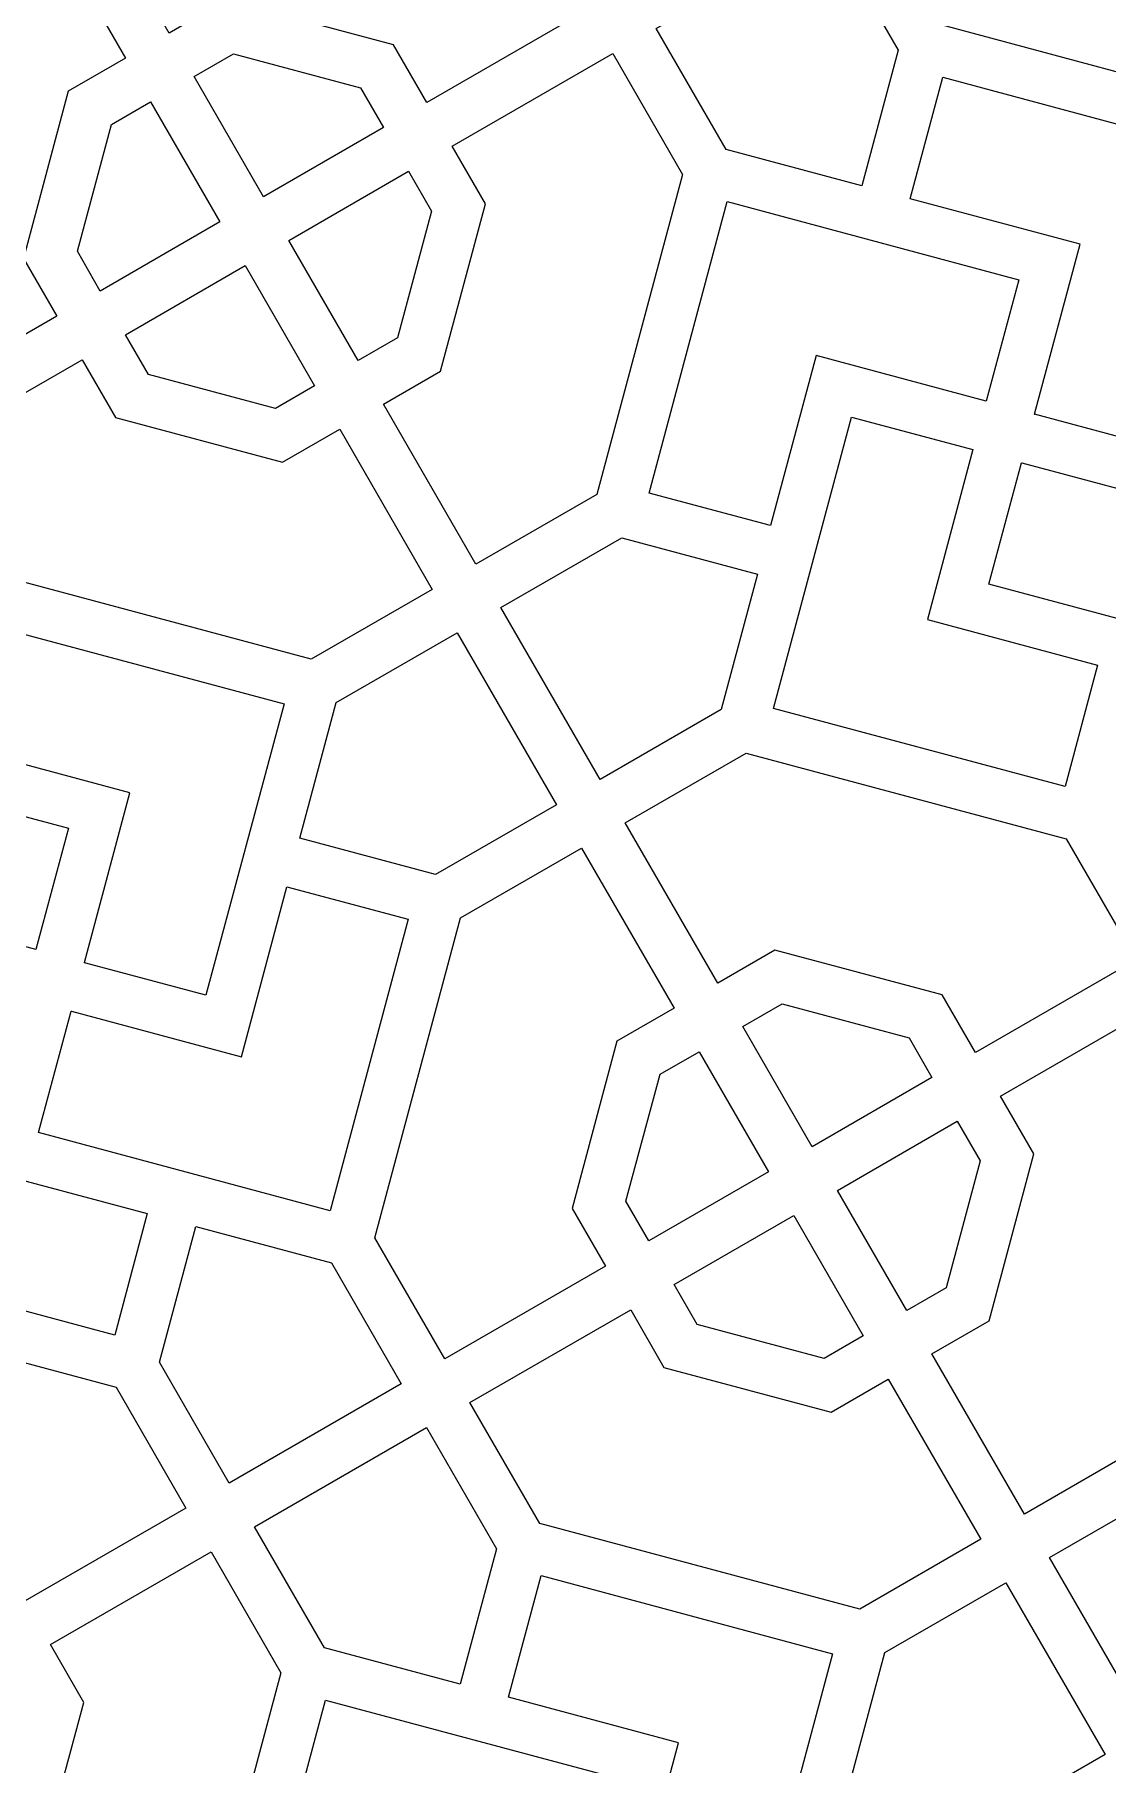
# Model space of a CAD drawing. Header units: centimetres. Extents: x 1.9 to 18.1, y -9.5 to 9.5.
# Drawn here: x 10.741 to 12.54, y -5.633 to -2.731 of the extents above; entities that cross this region are included whole.
import ezdxf

# ---------------------------------------------------------------- set-up
doc = ezdxf.new("R2010")
doc.units = ezdxf.units.CM
doc.header["$MEASUREMENT"] = 0
doc.layers.add('layer 1', color=7, linetype='Continuous')

msp = doc.modelspace()

# ---------------------------------------------------------------- linework, layer by layer
at = {"layer": 'layer 1', "color": 7, "lineweight": 9}
for points, knots in [([(1.85394, -0.05571), (1.85394, -0.05571), (18.09811, -0.05571), (18.09811, -0.05571), (18.09811, -0.05571), (18.09811, -0.05571), (18.09811, -9.49999), (18.09811, -9.49999), (18.09811, -9.49999), (18.09811, -9.49999), (1.85394, -9.49999), (1.85394, -9.49999), (1.85394, -9.49999), (1.85394, -9.49999), (1.85394, -0.05571), (1.85394, -0.05571)], [0, 0, 0, 0, 0.2, 0.2, 0.2, 0.2, 0.4, 0.4, 0.4, 0.4, 0.6, 0.6, 0.6, 0.6, 1, 1, 1, 1]), ([(11.3429, -2.74831), (11.3429, -2.74831), (11.39878, -2.8451), (11.39878, -2.8451), (11.39878, -2.8451), (11.39878, -2.8451), (11.66827, -2.68951), (11.66827, -2.68951), (11.66827, -2.68951), (11.66827, -2.68951), (11.55109, -2.48655), (11.55109, -2.48655), (11.55109, -2.48655), (11.55109, -2.48655), (11.01444, -2.34275), (11.01444, -2.34275), (11.01444, -2.34275), (11.01444, -2.34275), (10.81156, -2.45989), (10.81156, -2.45989), (10.81156, -2.45989), (10.81156, -2.45989), (10.96667, -2.72854), (10.96667, -2.72854), (10.96667, -2.72854), (10.96667, -2.72854), (11.06254, -2.67319), (11.06254, -2.67319), (11.06254, -2.67319), (11.06254, -2.67319), (11.3429, -2.74831), (11.3429, -2.74831)], [0, 0, 0, 0, 0.1111111, 0.1111111, 0.1111111, 0.1111111, 0.2222222, 0.2222222, 0.2222222, 0.2222222, 0.3333333, 0.3333333, 0.3333333, 0.3333333, 0.4444444, 0.4444444, 0.4444444, 0.4444444, 0.5555556, 0.5555556, 0.5555556, 0.5555556, 0.6666667, 0.6666667, 0.6666667, 0.6666667, 0.7777778, 0.7777778, 0.7777778, 0.7777778, 1, 1, 1, 1]), ([(12.47021, -2.45324), (12.47021, -2.45324), (12.41432, -2.35645), (12.41432, -2.35645), (12.41432, -2.35645), (12.41432, -2.35645), (12.14467, -2.51213), (12.14467, -2.51213), (12.14467, -2.51213), (12.14467, -2.51213), (12.26172, -2.71487), (12.26172, -2.71487), (12.26172, -2.71487), (12.26172, -2.71487), (12.79873, -2.85876), (12.79873, -2.85876), (12.79873, -2.85876), (12.79873, -2.85876), (13.00154, -2.74166), (13.00154, -2.74166), (13.00154, -2.74166), (13.00154, -2.74166), (12.84643, -2.47301), (12.84643, -2.47301), (12.84643, -2.47301), (12.84643, -2.47301), (12.75056, -2.52836), (12.75056, -2.52836), (12.75056, -2.52836), (12.75056, -2.52836), (12.47021, -2.45324), (12.47021, -2.45324)], [0, 0, 0, 0, 0.1111111, 0.1111111, 0.1111111, 0.1111111, 0.2222222, 0.2222222, 0.2222222, 0.2222222, 0.3333333, 0.3333333, 0.3333333, 0.3333333, 0.4444444, 0.4444444, 0.4444444, 0.4444444, 0.5555556, 0.5555556, 0.5555556, 0.5555556, 0.6666667, 0.6666667, 0.6666667, 0.6666667, 0.7777778, 0.7777778, 0.7777778, 0.7777778, 1, 1, 1, 1]), ([(10.72242, -3.10654), (10.72242, -3.10654), (10.79754, -2.82619), (10.79754, -2.82619), (10.79754, -2.82619), (10.79754, -2.82619), (10.89341, -2.77083), (10.89341, -2.77083), (10.89341, -2.77083), (10.89341, -2.77083), (10.73831, -2.50218), (10.73831, -2.50218), (10.73831, -2.50218), (10.73831, -2.50218), (10.53526, -2.61941), (10.53526, -2.61941), (10.53526, -2.61941), (10.53526, -2.61941), (10.39147, -3.15605), (10.39147, -3.15605), (10.39147, -3.15605), (10.39147, -3.15605), (10.50865, -3.35902), (10.50865, -3.35902), (10.50865, -3.35902), (10.50865, -3.35902), (10.7783, -3.20333), (10.7783, -3.20333), (10.7783, -3.20333), (10.7783, -3.20333), (10.72242, -3.10654), (10.72242, -3.10654)], [0, 0, 0, 0, 0.1111111, 0.1111111, 0.1111111, 0.1111111, 0.2222222, 0.2222222, 0.2222222, 0.2222222, 0.3333333, 0.3333333, 0.3333333, 0.3333333, 0.4444444, 0.4444444, 0.4444444, 0.4444444, 0.5555556, 0.5555556, 0.5555556, 0.5555556, 0.6666667, 0.6666667, 0.6666667, 0.6666667, 0.7777778, 0.7777778, 0.7777778, 0.7777778, 1, 1, 1, 1]), ([(12.12821, -2.9847), (12.12821, -2.9847), (12.18912, -2.75739), (12.18912, -2.75739), (12.18912, -2.75739), (12.18912, -2.75739), (12.0718, -2.5542), (12.0718, -2.5542), (12.0718, -2.5542), (12.0718, -2.5542), (11.78343, -2.7207), (11.78343, -2.7207), (11.78343, -2.7207), (11.78343, -2.7207), (11.90065, -2.92373), (11.90065, -2.92373), (11.90065, -2.92373), (11.90065, -2.92373), (12.12821, -2.9847), (12.12821, -2.9847)], [0, 0, 0, 0, 0.1666667, 0.1666667, 0.1666667, 0.1666667, 0.3333333, 0.3333333, 0.3333333, 0.3333333, 0.5, 0.5, 0.5, 0.5, 0.6666667, 0.6666667, 0.6666667, 0.6666667, 1, 1, 1, 1]), ([(11.32591, -2.88717), (11.32591, -2.88717), (11.28746, -2.82056), (11.28746, -2.82056), (11.28746, -2.82056), (11.28746, -2.82056), (11.07443, -2.76348), (11.07443, -2.76348), (11.07443, -2.76348), (11.07443, -2.76348), (11.00874, -2.80141), (11.00874, -2.80141), (11.00874, -2.80141), (11.00874, -2.80141), (11.12517, -3.00307), (11.12517, -3.00307), (11.12517, -3.00307), (11.12517, -3.00307), (11.32591, -2.88717), (11.32591, -2.88717)], [0, 0, 0, 0, 0.1666667, 0.1666667, 0.1666667, 0.1666667, 0.3333333, 0.3333333, 0.3333333, 0.3333333, 0.5, 0.5, 0.5, 0.5, 0.6666667, 0.6666667, 0.6666667, 0.6666667, 1, 1, 1, 1]), ([(11.49696, -3.01515), (11.49696, -3.01515), (11.42184, -3.2955), (11.42184, -3.2955), (11.42184, -3.2955), (11.42184, -3.2955), (11.32596, -3.35085), (11.32596, -3.35085), (11.32596, -3.35085), (11.32596, -3.35085), (11.48107, -3.61951), (11.48107, -3.61951), (11.48107, -3.61951), (11.48107, -3.61951), (11.68388, -3.50241), (11.68388, -3.50241), (11.68388, -3.50241), (11.68388, -3.50241), (11.8277, -2.96566), (11.8277, -2.96566), (11.8277, -2.96566), (11.8277, -2.96566), (11.71056, -2.76276), (11.71056, -2.76276), (11.71056, -2.76276), (11.71056, -2.76276), (11.44107, -2.91835), (11.44107, -2.91835), (11.44107, -2.91835), (11.44107, -2.91835), (11.49696, -3.01515), (11.49696, -3.01515)], [0, 0, 0, 0, 0.1111111, 0.1111111, 0.1111111, 0.1111111, 0.2222222, 0.2222222, 0.2222222, 0.2222222, 0.3333333, 0.3333333, 0.3333333, 0.3333333, 0.4444444, 0.4444444, 0.4444444, 0.4444444, 0.5555556, 0.5555556, 0.5555556, 0.5555556, 0.6666667, 0.6666667, 0.6666667, 0.6666667, 0.7777778, 0.7777778, 0.7777778, 0.7777778, 1, 1, 1, 1]), ([(12.41827, -3.36769), (12.41827, -3.36769), (12.41838, -3.36771), (12.41838, -3.36771), (12.41838, -3.36771), (12.41838, -3.36771), (12.4183, -3.36801), (12.4183, -3.36801), (12.4183, -3.36801), (12.4183, -3.36801), (12.62206, -3.4226), (12.62206, -3.4226), (12.62206, -3.4226), (12.62206, -3.4226), (12.75308, -2.93364), (12.75308, -2.93364), (12.75308, -2.93364), (12.75308, -2.93364), (12.26411, -2.80261), (12.26411, -2.80261), (12.26411, -2.80261), (12.26411, -2.80261), (12.20948, -3.00648), (12.20948, -3.00648), (12.20948, -3.00648), (12.20948, -3.00648), (12.49459, -3.08287), (12.49459, -3.08287), (12.49459, -3.08287), (12.49459, -3.08287), (12.41827, -3.36769), (12.41827, -3.36769)], [0, 0, 0, 0, 0.1111111, 0.1111111, 0.1111111, 0.1111111, 0.2222222, 0.2222222, 0.2222222, 0.2222222, 0.3333333, 0.3333333, 0.3333333, 0.3333333, 0.4444444, 0.4444444, 0.4444444, 0.4444444, 0.5555556, 0.5555556, 0.5555556, 0.5555556, 0.6666667, 0.6666667, 0.6666667, 0.6666667, 0.7777778, 0.7777778, 0.7777778, 0.7777778, 1, 1, 1, 1]), ([(10.85117, -3.16127), (10.85117, -3.16127), (11.05192, -3.04536), (11.05192, -3.04536), (11.05192, -3.04536), (11.05192, -3.04536), (10.93548, -2.8437), (10.93548, -2.8437), (10.93548, -2.8437), (10.93548, -2.8437), (10.86979, -2.88163), (10.86979, -2.88163), (10.86979, -2.88163), (10.86979, -2.88163), (10.81271, -3.09465), (10.81271, -3.09465), (10.81271, -3.09465), (10.81271, -3.09465), (10.85117, -3.16127), (10.85117, -3.16127)], [0, 0, 0, 0, 0.1666667, 0.1666667, 0.1666667, 0.1666667, 0.3333333, 0.3333333, 0.3333333, 0.3333333, 0.5, 0.5, 0.5, 0.5, 0.6666667, 0.6666667, 0.6666667, 0.6666667, 1, 1, 1, 1]), ([(11.36821, -2.96042), (11.36821, -2.96042), (11.16746, -3.07632), (11.16746, -3.07632), (11.16746, -3.07632), (11.16746, -3.07632), (11.28389, -3.27799), (11.28389, -3.27799), (11.28389, -3.27799), (11.28389, -3.27799), (11.34958, -3.24006), (11.34958, -3.24006), (11.34958, -3.24006), (11.34958, -3.24006), (11.40666, -3.02703), (11.40666, -3.02703), (11.40666, -3.02703), (11.40666, -3.02703), (11.36821, -2.96042), (11.36821, -2.96042)], [0, 0, 0, 0, 0.1666667, 0.1666667, 0.1666667, 0.1666667, 0.3333333, 0.3333333, 0.3333333, 0.3333333, 0.5, 0.5, 0.5, 0.5, 0.6666667, 0.6666667, 0.6666667, 0.6666667, 1, 1, 1, 1]), ([(12.33674, -3.34589), (12.33674, -3.34589), (12.33699, -3.34596), (12.33699, -3.34596), (12.33699, -3.34596), (12.33699, -3.34596), (12.39154, -3.14237), (12.39154, -3.14237), (12.39154, -3.14237), (12.39154, -3.14237), (11.90257, -3.01135), (11.90257, -3.01135), (11.90257, -3.01135), (11.90257, -3.01135), (11.77155, -3.50032), (11.77155, -3.50032), (11.77155, -3.50032), (11.77155, -3.50032), (11.9753, -3.55492), (11.9753, -3.55492), (11.9753, -3.55492), (11.9753, -3.55492), (12.05175, -3.26959), (12.05175, -3.26959), (12.05175, -3.26959), (12.05175, -3.26959), (12.33673, -3.34595), (12.33673, -3.34595), (12.33673, -3.34595), (12.33673, -3.34595), (12.33674, -3.34589), (12.33674, -3.34589)], [0, 0, 0, 0, 0.1111111, 0.1111111, 0.1111111, 0.1111111, 0.2222222, 0.2222222, 0.2222222, 0.2222222, 0.3333333, 0.3333333, 0.3333333, 0.3333333, 0.4444444, 0.4444444, 0.4444444, 0.4444444, 0.5555556, 0.5555556, 0.5555556, 0.5555556, 0.6666667, 0.6666667, 0.6666667, 0.6666667, 0.7777778, 0.7777778, 0.7777778, 0.7777778, 1, 1, 1, 1]), ([(10.89346, -3.23452), (10.89346, -3.23452), (10.93192, -3.30113), (10.93192, -3.30113), (10.93192, -3.30113), (10.93192, -3.30113), (11.14494, -3.35821), (11.14494, -3.35821), (11.14494, -3.35821), (11.14494, -3.35821), (11.21064, -3.32028), (11.21064, -3.32028), (11.21064, -3.32028), (11.21064, -3.32028), (11.09421, -3.11862), (11.09421, -3.11862), (11.09421, -3.11862), (11.09421, -3.11862), (10.89346, -3.23452), (10.89346, -3.23452)], [0, 0, 0, 0, 0.1666667, 0.1666667, 0.1666667, 0.1666667, 0.3333333, 0.3333333, 0.3333333, 0.3333333, 0.5, 0.5, 0.5, 0.5, 0.6666667, 0.6666667, 0.6666667, 0.6666667, 1, 1, 1, 1]), ([(12.39658, -3.44929), (12.39658, -3.44929), (12.39655, -3.44939), (12.39655, -3.44939), (12.39655, -3.44939), (12.39655, -3.44939), (12.39607, -3.44926), (12.39607, -3.44926), (12.39607, -3.44926), (12.39607, -3.44926), (12.34147, -3.65305), (12.34147, -3.65305), (12.34147, -3.65305), (12.34147, -3.65305), (12.83044, -3.78406), (12.83044, -3.78406), (12.83044, -3.78406), (12.83044, -3.78406), (12.96146, -3.2951), (12.96146, -3.2951), (12.96146, -3.2951), (12.96146, -3.2951), (12.75794, -3.24056), (12.75794, -3.24056), (12.75794, -3.24056), (12.75794, -3.24056), (12.68155, -3.52565), (12.68155, -3.52565), (12.68155, -3.52565), (12.68155, -3.52565), (12.39658, -3.44929), (12.39658, -3.44929)], [0, 0, 0, 0, 0.1111111, 0.1111111, 0.1111111, 0.1111111, 0.2222222, 0.2222222, 0.2222222, 0.2222222, 0.3333333, 0.3333333, 0.3333333, 0.3333333, 0.4444444, 0.4444444, 0.4444444, 0.4444444, 0.5555556, 0.5555556, 0.5555556, 0.5555556, 0.6666667, 0.6666667, 0.6666667, 0.6666667, 0.7777778, 0.7777778, 0.7777778, 0.7777778, 1, 1, 1, 1]), ([(10.87648, -3.37338), (10.87648, -3.37338), (10.82059, -3.27659), (10.82059, -3.27659), (10.82059, -3.27659), (10.82059, -3.27659), (10.55094, -3.43227), (10.55094, -3.43227), (10.55094, -3.43227), (10.55094, -3.43227), (10.66799, -3.63501), (10.66799, -3.63501), (10.66799, -3.63501), (10.66799, -3.63501), (11.205, -3.77889), (11.205, -3.77889), (11.205, -3.77889), (11.205, -3.77889), (11.40781, -3.6618), (11.40781, -3.6618), (11.40781, -3.6618), (11.40781, -3.6618), (11.25271, -3.39315), (11.25271, -3.39315), (11.25271, -3.39315), (11.25271, -3.39315), (11.15683, -3.4485), (11.15683, -3.4485), (11.15683, -3.4485), (11.15683, -3.4485), (10.87648, -3.37338), (10.87648, -3.37338)], [0, 0, 0, 0, 0.1111111, 0.1111111, 0.1111111, 0.1111111, 0.2222222, 0.2222222, 0.2222222, 0.2222222, 0.3333333, 0.3333333, 0.3333333, 0.3333333, 0.4444444, 0.4444444, 0.4444444, 0.4444444, 0.5555556, 0.5555556, 0.5555556, 0.5555556, 0.6666667, 0.6666667, 0.6666667, 0.6666667, 0.7777778, 0.7777778, 0.7777778, 0.7777778, 1, 1, 1, 1]), ([(12.31488, -3.4272), (12.31488, -3.4272), (12.11125, -3.37264), (12.11125, -3.37264), (12.11125, -3.37264), (12.11125, -3.37264), (11.98023, -3.86161), (11.98023, -3.86161), (11.98023, -3.86161), (11.98023, -3.86161), (12.4692, -3.99263), (12.4692, -3.99263), (12.4692, -3.99263), (12.4692, -3.99263), (12.52376, -3.78899), (12.52376, -3.78899), (12.52376, -3.78899), (12.52376, -3.78899), (12.23843, -3.71254), (12.23843, -3.71254), (12.23843, -3.71254), (12.23843, -3.71254), (12.31488, -3.4272), (12.31488, -3.4272)], [0, 0, 0, 0, 0.1428571, 0.1428571, 0.1428571, 0.1428571, 0.2857143, 0.2857143, 0.2857143, 0.2857143, 0.4285714, 0.4285714, 0.4285714, 0.4285714, 0.5714286, 0.5714286, 0.5714286, 0.5714286, 0.7142857, 0.7142857, 0.7142857, 0.7142857, 1, 1, 1, 1]), ([(11.68963, -3.98075), (11.68963, -3.98075), (11.8926, -3.86357), (11.8926, -3.86357), (11.8926, -3.86357), (11.8926, -3.86357), (11.95352, -3.63619), (11.95352, -3.63619), (11.95352, -3.63619), (11.95352, -3.63619), (11.72603, -3.57523), (11.72603, -3.57523), (11.72603, -3.57523), (11.72603, -3.57523), (11.52313, -3.69237), (11.52313, -3.69237), (11.52313, -3.69237), (11.52313, -3.69237), (11.68963, -3.98075), (11.68963, -3.98075)], [0, 0, 0, 0, 0.1666667, 0.1666667, 0.1666667, 0.1666667, 0.3333333, 0.3333333, 0.3333333, 0.3333333, 0.5, 0.5, 0.5, 0.5, 0.6666667, 0.6666667, 0.6666667, 0.6666667, 1, 1, 1, 1]), ([(10.82454, -4.28782), (10.82454, -4.28782), (10.82465, -4.28785), (10.82465, -4.28785), (10.82465, -4.28785), (10.82465, -4.28785), (10.82457, -4.28815), (10.82457, -4.28815), (10.82457, -4.28815), (10.82457, -4.28815), (11.02833, -4.34274), (11.02833, -4.34274), (11.02833, -4.34274), (11.02833, -4.34274), (11.15935, -3.85378), (11.15935, -3.85378), (11.15935, -3.85378), (11.15935, -3.85378), (10.67038, -3.72275), (10.67038, -3.72275), (10.67038, -3.72275), (10.67038, -3.72275), (10.61575, -3.92662), (10.61575, -3.92662), (10.61575, -3.92662), (10.61575, -3.92662), (10.90086, -4.00301), (10.90086, -4.00301), (10.90086, -4.00301), (10.90086, -4.00301), (10.82454, -4.28782), (10.82454, -4.28782)], [0, 0, 0, 0, 0.1111111, 0.1111111, 0.1111111, 0.1111111, 0.2222222, 0.2222222, 0.2222222, 0.2222222, 0.3333333, 0.3333333, 0.3333333, 0.3333333, 0.4444444, 0.4444444, 0.4444444, 0.4444444, 0.5555556, 0.5555556, 0.5555556, 0.5555556, 0.6666667, 0.6666667, 0.6666667, 0.6666667, 0.7777778, 0.7777778, 0.7777778, 0.7777778, 1, 1, 1, 1]), ([(11.44988, -3.73467), (11.44988, -3.73467), (11.24698, -3.85181), (11.24698, -3.85181), (11.24698, -3.85181), (11.24698, -3.85181), (11.18599, -4.07943), (11.18599, -4.07943), (11.18599, -4.07943), (11.18599, -4.07943), (11.41325, -4.14032), (11.41325, -4.14032), (11.41325, -4.14032), (11.41325, -4.14032), (11.61638, -4.02304), (11.61638, -4.02304), (11.61638, -4.02304), (11.61638, -4.02304), (11.44988, -3.73467), (11.44988, -3.73467)], [0, 0, 0, 0, 0.1666667, 0.1666667, 0.1666667, 0.1666667, 0.3333333, 0.3333333, 0.3333333, 0.3333333, 0.5, 0.5, 0.5, 0.5, 0.6666667, 0.6666667, 0.6666667, 0.6666667, 1, 1, 1, 1]), ([(10.74302, -4.26603), (10.74302, -4.26603), (10.74326, -4.26609), (10.74326, -4.26609), (10.74326, -4.26609), (10.74326, -4.26609), (10.79781, -4.06252), (10.79781, -4.06252), (10.79781, -4.06252), (10.79781, -4.06252), (10.30884, -3.93149), (10.30884, -3.93149), (10.30884, -3.93149), (10.30884, -3.93149), (10.17782, -4.42046), (10.17782, -4.42046), (10.17782, -4.42046), (10.17782, -4.42046), (10.38157, -4.47506), (10.38157, -4.47506), (10.38157, -4.47506), (10.38157, -4.47506), (10.45802, -4.18973), (10.45802, -4.18973), (10.45802, -4.18973), (10.45802, -4.18973), (10.743, -4.26609), (10.743, -4.26609), (10.743, -4.26609), (10.743, -4.26609), (10.74302, -4.26603), (10.74302, -4.26603)], [0, 0, 0, 0, 0.1111111, 0.1111111, 0.1111111, 0.1111111, 0.2222222, 0.2222222, 0.2222222, 0.2222222, 0.3333333, 0.3333333, 0.3333333, 0.3333333, 0.4444444, 0.4444444, 0.4444444, 0.4444444, 0.5555556, 0.5555556, 0.5555556, 0.5555556, 0.6666667, 0.6666667, 0.6666667, 0.6666667, 0.7777778, 0.7777778, 0.7777778, 0.7777778, 1, 1, 1, 1]), ([(12.26304, -4.34204), (12.26304, -4.34204), (12.31892, -4.43883), (12.31892, -4.43883), (12.31892, -4.43883), (12.31892, -4.43883), (12.58841, -4.28324), (12.58841, -4.28324), (12.58841, -4.28324), (12.58841, -4.28324), (12.47123, -4.08028), (12.47123, -4.08028), (12.47123, -4.08028), (12.47123, -4.08028), (11.93458, -3.93648), (11.93458, -3.93648), (11.93458, -3.93648), (11.93458, -3.93648), (11.7317, -4.05362), (11.7317, -4.05362), (11.7317, -4.05362), (11.7317, -4.05362), (11.88681, -4.32227), (11.88681, -4.32227), (11.88681, -4.32227), (11.88681, -4.32227), (11.98268, -4.26692), (11.98268, -4.26692), (11.98268, -4.26692), (11.98268, -4.26692), (12.26304, -4.34204), (12.26304, -4.34204)], [0, 0, 0, 0, 0.1111111, 0.1111111, 0.1111111, 0.1111111, 0.2222222, 0.2222222, 0.2222222, 0.2222222, 0.3333333, 0.3333333, 0.3333333, 0.3333333, 0.4444444, 0.4444444, 0.4444444, 0.4444444, 0.5555556, 0.5555556, 0.5555556, 0.5555556, 0.6666667, 0.6666667, 0.6666667, 0.6666667, 0.7777778, 0.7777778, 0.7777778, 0.7777778, 1, 1, 1, 1]), ([(11.64256, -4.70027), (11.64256, -4.70027), (11.71768, -4.41992), (11.71768, -4.41992), (11.71768, -4.41992), (11.71768, -4.41992), (11.81356, -4.36456), (11.81356, -4.36456), (11.81356, -4.36456), (11.81356, -4.36456), (11.65845, -4.09591), (11.65845, -4.09591), (11.65845, -4.09591), (11.65845, -4.09591), (11.4554, -4.21314), (11.4554, -4.21314), (11.4554, -4.21314), (11.4554, -4.21314), (11.31161, -4.74978), (11.31161, -4.74978), (11.31161, -4.74978), (11.31161, -4.74978), (11.42879, -4.95275), (11.42879, -4.95275), (11.42879, -4.95275), (11.42879, -4.95275), (11.69844, -4.79706), (11.69844, -4.79706), (11.69844, -4.79706), (11.69844, -4.79706), (11.64256, -4.70027), (11.64256, -4.70027)], [0, 0, 0, 0, 0.1111111, 0.1111111, 0.1111111, 0.1111111, 0.2222222, 0.2222222, 0.2222222, 0.2222222, 0.3333333, 0.3333333, 0.3333333, 0.3333333, 0.4444444, 0.4444444, 0.4444444, 0.4444444, 0.5555556, 0.5555556, 0.5555556, 0.5555556, 0.6666667, 0.6666667, 0.6666667, 0.6666667, 0.7777778, 0.7777778, 0.7777778, 0.7777778, 1, 1, 1, 1]), ([(10.80285, -4.36943), (10.80285, -4.36943), (10.80282, -4.36953), (10.80282, -4.36953), (10.80282, -4.36953), (10.80282, -4.36953), (10.80234, -4.3694), (10.80234, -4.3694), (10.80234, -4.3694), (10.80234, -4.3694), (10.74774, -4.57319), (10.74774, -4.57319), (10.74774, -4.57319), (10.74774, -4.57319), (11.23671, -4.70421), (11.23671, -4.70421), (11.23671, -4.70421), (11.23671, -4.70421), (11.36773, -4.21524), (11.36773, -4.21524), (11.36773, -4.21524), (11.36773, -4.21524), (11.16421, -4.1607), (11.16421, -4.1607), (11.16421, -4.1607), (11.16421, -4.1607), (11.08783, -4.44579), (11.08783, -4.44579), (11.08783, -4.44579), (11.08783, -4.44579), (10.80285, -4.36943), (10.80285, -4.36943)], [0, 0, 0, 0, 0.1111111, 0.1111111, 0.1111111, 0.1111111, 0.2222222, 0.2222222, 0.2222222, 0.2222222, 0.3333333, 0.3333333, 0.3333333, 0.3333333, 0.4444444, 0.4444444, 0.4444444, 0.4444444, 0.5555556, 0.5555556, 0.5555556, 0.5555556, 0.6666667, 0.6666667, 0.6666667, 0.6666667, 0.7777778, 0.7777778, 0.7777778, 0.7777778, 1, 1, 1, 1]), ([(10.72115, -4.34734), (10.72115, -4.34734), (10.51752, -4.29278), (10.51752, -4.29278), (10.51752, -4.29278), (10.51752, -4.29278), (10.3865, -4.78175), (10.3865, -4.78175), (10.3865, -4.78175), (10.3865, -4.78175), (10.87547, -4.91277), (10.87547, -4.91277), (10.87547, -4.91277), (10.87547, -4.91277), (10.93003, -4.70914), (10.93003, -4.70914), (10.93003, -4.70914), (10.93003, -4.70914), (10.6447, -4.63268), (10.6447, -4.63268), (10.6447, -4.63268), (10.6447, -4.63268), (10.72115, -4.34734), (10.72115, -4.34734)], [0, 0, 0, 0, 0.1428571, 0.1428571, 0.1428571, 0.1428571, 0.2857143, 0.2857143, 0.2857143, 0.2857143, 0.4285714, 0.4285714, 0.4285714, 0.4285714, 0.5714286, 0.5714286, 0.5714286, 0.5714286, 0.7142857, 0.7142857, 0.7142857, 0.7142857, 1, 1, 1, 1]), ([(12.24605, -4.4809), (12.24605, -4.4809), (12.2076, -4.41429), (12.2076, -4.41429), (12.2076, -4.41429), (12.2076, -4.41429), (11.99457, -4.35721), (11.99457, -4.35721), (11.99457, -4.35721), (11.99457, -4.35721), (11.92888, -4.39514), (11.92888, -4.39514), (11.92888, -4.39514), (11.92888, -4.39514), (12.04531, -4.5968), (12.04531, -4.5968), (12.04531, -4.5968), (12.04531, -4.5968), (12.24605, -4.4809), (12.24605, -4.4809)], [0, 0, 0, 0, 0.1666667, 0.1666667, 0.1666667, 0.1666667, 0.3333333, 0.3333333, 0.3333333, 0.3333333, 0.5, 0.5, 0.5, 0.5, 0.6666667, 0.6666667, 0.6666667, 0.6666667, 1, 1, 1, 1]), ([(12.4171, -4.60887), (12.4171, -4.60887), (12.34198, -4.88923), (12.34198, -4.88923), (12.34198, -4.88923), (12.34198, -4.88923), (12.2461, -4.94458), (12.2461, -4.94458), (12.2461, -4.94458), (12.2461, -4.94458), (12.4012, -5.21324), (12.4012, -5.21324), (12.4012, -5.21324), (12.4012, -5.21324), (12.60402, -5.09614), (12.60402, -5.09614), (12.60402, -5.09614), (12.60402, -5.09614), (12.74784, -4.55939), (12.74784, -4.55939), (12.74784, -4.55939), (12.74784, -4.55939), (12.6307, -4.35649), (12.6307, -4.35649), (12.6307, -4.35649), (12.6307, -4.35649), (12.36121, -4.51208), (12.36121, -4.51208), (12.36121, -4.51208), (12.36121, -4.51208), (12.4171, -4.60887), (12.4171, -4.60887)], [0, 0, 0, 0, 0.1111111, 0.1111111, 0.1111111, 0.1111111, 0.2222222, 0.2222222, 0.2222222, 0.2222222, 0.3333333, 0.3333333, 0.3333333, 0.3333333, 0.4444444, 0.4444444, 0.4444444, 0.4444444, 0.5555556, 0.5555556, 0.5555556, 0.5555556, 0.6666667, 0.6666667, 0.6666667, 0.6666667, 0.7777778, 0.7777778, 0.7777778, 0.7777778, 1, 1, 1, 1]), ([(11.77131, -4.75499), (11.77131, -4.75499), (11.97205, -4.63909), (11.97205, -4.63909), (11.97205, -4.63909), (11.97205, -4.63909), (11.85562, -4.43743), (11.85562, -4.43743), (11.85562, -4.43743), (11.85562, -4.43743), (11.78993, -4.47536), (11.78993, -4.47536), (11.78993, -4.47536), (11.78993, -4.47536), (11.73285, -4.68838), (11.73285, -4.68838), (11.73285, -4.68838), (11.73285, -4.68838), (11.77131, -4.75499), (11.77131, -4.75499)], [0, 0, 0, 0, 0.1666667, 0.1666667, 0.1666667, 0.1666667, 0.3333333, 0.3333333, 0.3333333, 0.3333333, 0.5, 0.5, 0.5, 0.5, 0.6666667, 0.6666667, 0.6666667, 0.6666667, 1, 1, 1, 1]), ([(12.28835, -4.55415), (12.28835, -4.55415), (12.0876, -4.67005), (12.0876, -4.67005), (12.0876, -4.67005), (12.0876, -4.67005), (12.20403, -4.87172), (12.20403, -4.87172), (12.20403, -4.87172), (12.20403, -4.87172), (12.26972, -4.83379), (12.26972, -4.83379), (12.26972, -4.83379), (12.26972, -4.83379), (12.3268, -4.62076), (12.3268, -4.62076), (12.3268, -4.62076), (12.3268, -4.62076), (12.28835, -4.55415), (12.28835, -4.55415)], [0, 0, 0, 0, 0.1666667, 0.1666667, 0.1666667, 0.1666667, 0.3333333, 0.3333333, 0.3333333, 0.3333333, 0.5, 0.5, 0.5, 0.5, 0.6666667, 0.6666667, 0.6666667, 0.6666667, 1, 1, 1, 1]), ([(11.8136, -4.82825), (11.8136, -4.82825), (11.85206, -4.89486), (11.85206, -4.89486), (11.85206, -4.89486), (11.85206, -4.89486), (12.06508, -4.95194), (12.06508, -4.95194), (12.06508, -4.95194), (12.06508, -4.95194), (12.13078, -4.91401), (12.13078, -4.91401), (12.13078, -4.91401), (12.13078, -4.91401), (12.01435, -4.71234), (12.01435, -4.71234), (12.01435, -4.71234), (12.01435, -4.71234), (11.8136, -4.82825), (11.8136, -4.82825)], [0, 0, 0, 0, 0.1666667, 0.1666667, 0.1666667, 0.1666667, 0.3333333, 0.3333333, 0.3333333, 0.3333333, 0.5, 0.5, 0.5, 0.5, 0.6666667, 0.6666667, 0.6666667, 0.6666667, 1, 1, 1, 1]), ([(11.35592, -4.99482), (11.35592, -4.99482), (11.23874, -4.79185), (11.23874, -4.79185), (11.23874, -4.79185), (11.23874, -4.79185), (11.0113, -4.73091), (11.0113, -4.73091), (11.0113, -4.73091), (11.0113, -4.73091), (10.95036, -4.95834), (10.95036, -4.95834), (10.95036, -4.95834), (10.95036, -4.95834), (11.06755, -5.16131), (11.06755, -5.16131), (11.06755, -5.16131), (11.06755, -5.16131), (11.35592, -4.99482), (11.35592, -4.99482)], [0, 0, 0, 0, 0.1666667, 0.1666667, 0.1666667, 0.1666667, 0.3333333, 0.3333333, 0.3333333, 0.3333333, 0.5, 0.5, 0.5, 0.5, 0.6666667, 0.6666667, 0.6666667, 0.6666667, 1, 1, 1, 1]), ([(10.66931, -5.26218), (10.66931, -5.26218), (10.72519, -5.35897), (10.72519, -5.35897), (10.72519, -5.35897), (10.72519, -5.35897), (10.99468, -5.20338), (10.99468, -5.20338), (10.99468, -5.20338), (10.99468, -5.20338), (10.8775, -5.00042), (10.8775, -5.00042), (10.8775, -5.00042), (10.8775, -5.00042), (10.34085, -4.85662), (10.34085, -4.85662), (10.34085, -4.85662), (10.34085, -4.85662), (10.13797, -4.97376), (10.13797, -4.97376), (10.13797, -4.97376), (10.13797, -4.97376), (10.29308, -5.24241), (10.29308, -5.24241), (10.29308, -5.24241), (10.29308, -5.24241), (10.38895, -5.18706), (10.38895, -5.18706), (10.38895, -5.18706), (10.38895, -5.18706), (10.66931, -5.26218), (10.66931, -5.26218)], [0, 0, 0, 0, 0.1111111, 0.1111111, 0.1111111, 0.1111111, 0.2222222, 0.2222222, 0.2222222, 0.2222222, 0.3333333, 0.3333333, 0.3333333, 0.3333333, 0.4444444, 0.4444444, 0.4444444, 0.4444444, 0.5555556, 0.5555556, 0.5555556, 0.5555556, 0.6666667, 0.6666667, 0.6666667, 0.6666667, 0.7777778, 0.7777778, 0.7777778, 0.7777778, 1, 1, 1, 1]), ([(11.79662, -4.96711), (11.79662, -4.96711), (11.74073, -4.87032), (11.74073, -4.87032), (11.74073, -4.87032), (11.74073, -4.87032), (11.47108, -5.026), (11.47108, -5.026), (11.47108, -5.026), (11.47108, -5.026), (11.58813, -5.22873), (11.58813, -5.22873), (11.58813, -5.22873), (11.58813, -5.22873), (12.12514, -5.37262), (12.12514, -5.37262), (12.12514, -5.37262), (12.12514, -5.37262), (12.32795, -5.25553), (12.32795, -5.25553), (12.32795, -5.25553), (12.32795, -5.25553), (12.17285, -4.98687), (12.17285, -4.98687), (12.17285, -4.98687), (12.17285, -4.98687), (12.07697, -5.04223), (12.07697, -5.04223), (12.07697, -5.04223), (12.07697, -5.04223), (11.79662, -4.96711), (11.79662, -4.96711)], [0, 0, 0, 0, 0.1111111, 0.1111111, 0.1111111, 0.1111111, 0.2222222, 0.2222222, 0.2222222, 0.2222222, 0.3333333, 0.3333333, 0.3333333, 0.3333333, 0.4444444, 0.4444444, 0.4444444, 0.4444444, 0.5555556, 0.5555556, 0.5555556, 0.5555556, 0.6666667, 0.6666667, 0.6666667, 0.6666667, 0.7777778, 0.7777778, 0.7777778, 0.7777778, 1, 1, 1, 1]), ([(11.45463, -5.49857), (11.45463, -5.49857), (11.51553, -5.27126), (11.51553, -5.27126), (11.51553, -5.27126), (11.51553, -5.27126), (11.39821, -5.06807), (11.39821, -5.06807), (11.39821, -5.06807), (11.39821, -5.06807), (11.10984, -5.23456), (11.10984, -5.23456), (11.10984, -5.23456), (11.10984, -5.23456), (11.22706, -5.4376), (11.22706, -5.4376), (11.22706, -5.4376), (11.22706, -5.4376), (11.45463, -5.49857), (11.45463, -5.49857)], [0, 0, 0, 0, 0.1666667, 0.1666667, 0.1666667, 0.1666667, 0.3333333, 0.3333333, 0.3333333, 0.3333333, 0.5, 0.5, 0.5, 0.5, 0.6666667, 0.6666667, 0.6666667, 0.6666667, 1, 1, 1, 1]), ([(12.60977, -5.57448), (12.60977, -5.57448), (12.81274, -5.4573), (12.81274, -5.4573), (12.81274, -5.4573), (12.81274, -5.4573), (12.87366, -5.22991), (12.87366, -5.22991), (12.87366, -5.22991), (12.87366, -5.22991), (12.64617, -5.16896), (12.64617, -5.16896), (12.64617, -5.16896), (12.64617, -5.16896), (12.44327, -5.2861), (12.44327, -5.2861), (12.44327, -5.2861), (12.44327, -5.2861), (12.60977, -5.57448), (12.60977, -5.57448)], [0, 0, 0, 0, 0.1666667, 0.1666667, 0.1666667, 0.1666667, 0.3333333, 0.3333333, 0.3333333, 0.3333333, 0.5, 0.5, 0.5, 0.5, 0.6666667, 0.6666667, 0.6666667, 0.6666667, 1, 1, 1, 1]), ([(10.82337, -5.52901), (10.82337, -5.52901), (10.74825, -5.80937), (10.74825, -5.80937), (10.74825, -5.80937), (10.74825, -5.80937), (10.65237, -5.86472), (10.65237, -5.86472), (10.65237, -5.86472), (10.65237, -5.86472), (10.80748, -6.13337), (10.80748, -6.13337), (10.80748, -6.13337), (10.80748, -6.13337), (11.0103, -6.01628), (11.0103, -6.01628), (11.0103, -6.01628), (11.0103, -6.01628), (11.15411, -5.47953), (11.15411, -5.47953), (11.15411, -5.47953), (11.15411, -5.47953), (11.03697, -5.27663), (11.03697, -5.27663), (11.03697, -5.27663), (11.03697, -5.27663), (10.76748, -5.43222), (10.76748, -5.43222), (10.76748, -5.43222), (10.76748, -5.43222), (10.82337, -5.52901), (10.82337, -5.52901)], [0, 0, 0, 0, 0.1111111, 0.1111111, 0.1111111, 0.1111111, 0.2222222, 0.2222222, 0.2222222, 0.2222222, 0.3333333, 0.3333333, 0.3333333, 0.3333333, 0.4444444, 0.4444444, 0.4444444, 0.4444444, 0.5555556, 0.5555556, 0.5555556, 0.5555556, 0.6666667, 0.6666667, 0.6666667, 0.6666667, 0.7777778, 0.7777778, 0.7777778, 0.7777778, 1, 1, 1, 1]), ([(11.74468, -5.88155), (11.74468, -5.88155), (11.74479, -5.88158), (11.74479, -5.88158), (11.74479, -5.88158), (11.74479, -5.88158), (11.74471, -5.88188), (11.74471, -5.88188), (11.74471, -5.88188), (11.74471, -5.88188), (11.94847, -5.93647), (11.94847, -5.93647), (11.94847, -5.93647), (11.94847, -5.93647), (12.07949, -5.44751), (12.07949, -5.44751), (12.07949, -5.44751), (12.07949, -5.44751), (11.59052, -5.31648), (11.59052, -5.31648), (11.59052, -5.31648), (11.59052, -5.31648), (11.53589, -5.52035), (11.53589, -5.52035), (11.53589, -5.52035), (11.53589, -5.52035), (11.821, -5.59674), (11.821, -5.59674), (11.821, -5.59674), (11.821, -5.59674), (11.74468, -5.88155), (11.74468, -5.88155)], [0, 0, 0, 0, 0.1111111, 0.1111111, 0.1111111, 0.1111111, 0.2222222, 0.2222222, 0.2222222, 0.2222222, 0.3333333, 0.3333333, 0.3333333, 0.3333333, 0.4444444, 0.4444444, 0.4444444, 0.4444444, 0.5555556, 0.5555556, 0.5555556, 0.5555556, 0.6666667, 0.6666667, 0.6666667, 0.6666667, 0.7777778, 0.7777778, 0.7777778, 0.7777778, 1, 1, 1, 1]), ([(12.37002, -5.32839), (12.37002, -5.32839), (12.16712, -5.44554), (12.16712, -5.44554), (12.16712, -5.44554), (12.16712, -5.44554), (12.10613, -5.67316), (12.10613, -5.67316), (12.10613, -5.67316), (12.10613, -5.67316), (12.33339, -5.73405), (12.33339, -5.73405), (12.33339, -5.73405), (12.33339, -5.73405), (12.53652, -5.61677), (12.53652, -5.61677), (12.53652, -5.61677), (12.53652, -5.61677), (12.37002, -5.32839), (12.37002, -5.32839)], [0, 0, 0, 0, 0.1666667, 0.1666667, 0.1666667, 0.1666667, 0.3333333, 0.3333333, 0.3333333, 0.3333333, 0.5, 0.5, 0.5, 0.5, 0.6666667, 0.6666667, 0.6666667, 0.6666667, 1, 1, 1, 1]), ([(11.66315, -5.85976), (11.66315, -5.85976), (11.6634, -5.85982), (11.6634, -5.85982), (11.6634, -5.85982), (11.6634, -5.85982), (11.71795, -5.65624), (11.71795, -5.65624), (11.71795, -5.65624), (11.71795, -5.65624), (11.22898, -5.52522), (11.22898, -5.52522), (11.22898, -5.52522), (11.22898, -5.52522), (11.09796, -6.01419), (11.09796, -6.01419), (11.09796, -6.01419), (11.09796, -6.01419), (11.30171, -6.06878), (11.30171, -6.06878), (11.30171, -6.06878), (11.30171, -6.06878), (11.37816, -5.78346), (11.37816, -5.78346), (11.37816, -5.78346), (11.37816, -5.78346), (11.66314, -5.85982), (11.66314, -5.85982), (11.66314, -5.85982), (11.66314, -5.85982), (11.66315, -5.85976), (11.66315, -5.85976)], [0, 0, 0, 0, 0.1111111, 0.1111111, 0.1111111, 0.1111111, 0.2222222, 0.2222222, 0.2222222, 0.2222222, 0.3333333, 0.3333333, 0.3333333, 0.3333333, 0.4444444, 0.4444444, 0.4444444, 0.4444444, 0.5555556, 0.5555556, 0.5555556, 0.5555556, 0.6666667, 0.6666667, 0.6666667, 0.6666667, 0.7777778, 0.7777778, 0.7777778, 0.7777778, 1, 1, 1, 1])]:
    msp.add_open_spline(points, degree=3, knots=knots, dxfattribs=at)

doc.saveas('drawing.dxf')
